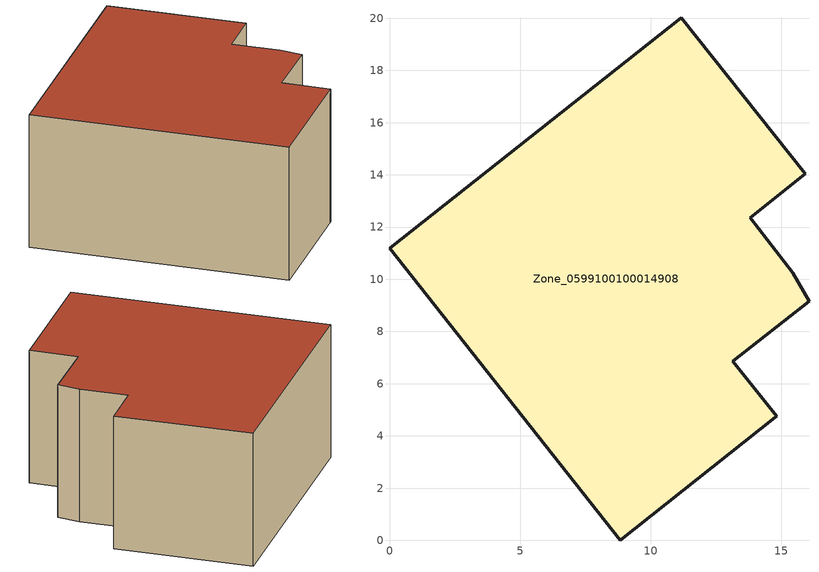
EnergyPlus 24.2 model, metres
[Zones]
Zone_0599100100014908
 floor ground (C_G): 8.84,0 0,11.19 11.17,20.02 15.91,14.03 13.81,12.35 15.45,10.26 16.07,9.15 13.15,6.87 14.83,4.75 14.78,4.71 z0
 wall outside (C_F): 0,11.19 8.84,0 14.78,4.71 14.83,4.75 13.15,6.87 16.07,9.15 15.45,10.26 13.81,12.35 15.91,14.03 11.17,20.02 0,11.19 z0:7.66
 roof outside (C_R): 8.84,0 14.78,4.71 14.83,4.75 13.15,6.87 16.07,9.15 15.45,10.26 13.81,12.35 15.91,14.03 11.17,20.02 0,11.19 z7.66
[BUILDING]
Pand.0599100100014908: North Axis=0; Terrain=City; Loads Convergence Tolerance Value=0.04; Temperature Convergence Tolerance Value=0.4; Solar Distribution=FullExterior; Maximum Number of Warmup Days=25; Minimum Number of Warmup Days=1
[Site:Location]
Rotterdam.The.Hague.AP_ZH_NLD Design_Conditions: Latitude=51.96; Longitude=4.45; Time Zone=1; Elevation=-4.5
[SITE:GROUNDTEMPERATURE:BUILDINGSURFACE]
18, 18, 18, 18, 18, 18, 18, 18, 18, 18, 18, 18
[MATERIAL] Thermal Absorptance=0.9; Solar Absorptance=0.7; Visible Absorptance=0.7
Name | Roughness | Thickness | Conductivity | Density | Specific Heat
G.D.2015-2018 | MediumSmooth | 0.15 | 0.0428571 | 540 | 1210
F.D.2015-2018 | Rough | 0.3 | 0.0666667 | 1920 | 840
R.D.2015-2018 | MediumRough | 0.2 | 0.0333333 | 1500 | 1000
[CONSTRUCTION]
C_G: G.D.2015-2018
C_F: F.D.2015-2018
C_R: R.D.2015-2018
[ZONE]
Zone_0599100100014908: Type=1; Multiplier=1; Ceiling Height=Autocalculate; Volume=Autocalculate; Floor Area=autocalculate; Part of Total Floor Area=Yes
[ZONEINFILTRATION:DESIGNFLOWRATE]
Infil_Zone_0599100100014908: Zone or ZoneList or Space or SpaceList=Zone_0599100100014908; Schedule=AlwaysOn; Design Flow Rate Calculation Method=Flow/Area; Flow Rate per Floor Area=0.0021; Constant Term Coefficient=1; Temperature Term Coefficient=0; Velocity Term Coefficient=0; Velocity Squared Term Coefficient=0
[HVACTEMPLATE:ZONE:IDEALLOADSAIRSYSTEM]
Zone_0599100100014908: Maximum Heating Supply Air Temperature=50; Minimum Cooling Supply Air Temperature=13; Maximum Heating Supply Air Humidity Ratio=0.0156; Minimum Cooling Supply Air Humidity Ratio=0.0077; Heating Limit=NoLimit; Cooling Limit=NoLimit; Dehumidification Control Type=ConstantSensibleHeatRatio; Cooling Sensible Heat Ratio=0.7; Dehumidification Setpoint=60; Humidification Control Type=None; Humidification Setpoint=30; Outdoor Air Method=None; Outdoor Air Flow Rate per Person=0.00944; Outdoor Air Flow Rate per Zone Floor Area=0; Outdoor Air Flow Rate per Zone=0; Demand Controlled Ventilation Type=None; Outdoor Air Economizer Type=NoEconomizer; Heat Recovery Type=None; Sensible Heat Recovery Effectiveness=0.7; Latent Heat Recovery Effectiveness=0.65
[ZONECONTROL:THERMOSTAT]
ThermostatControl_Zone_0599100100014908: Zone or ZoneList=Zone_0599100100014908; Control Type Schedule=DualSetpointControlType; Control 1=Thermostat_Zone_0599100100014908; Temperature Difference Between Cutout And Setpoint=0
[THERMOSTATSETPOINT:DUALSETPOINT]
Thermostat_Zone_0599100100014908: Heating Setpoint Temperature Schedule=HeatingSetpoint_Zone_0599100100014908; Cooling Setpoint Temperature Schedule=CoolingSetpoint_Zone_0599100100014908
[SCHEDULE:COMPACT]
HeatingSetpoint_Zone_0599100100014908: Through: 12/31, For: AllDays, Until: 24:00, 21
CoolingSetpoint_Zone_0599100100014908: Through: 12/31, For: AllDays, Until: 24:00, 24
DualSetpointControlType: Through: 12/31, For: AllDays, Until: 24:00, 4
AlwaysOn: Through: 12/31, For: AllDays, Until: 24:00, 1
